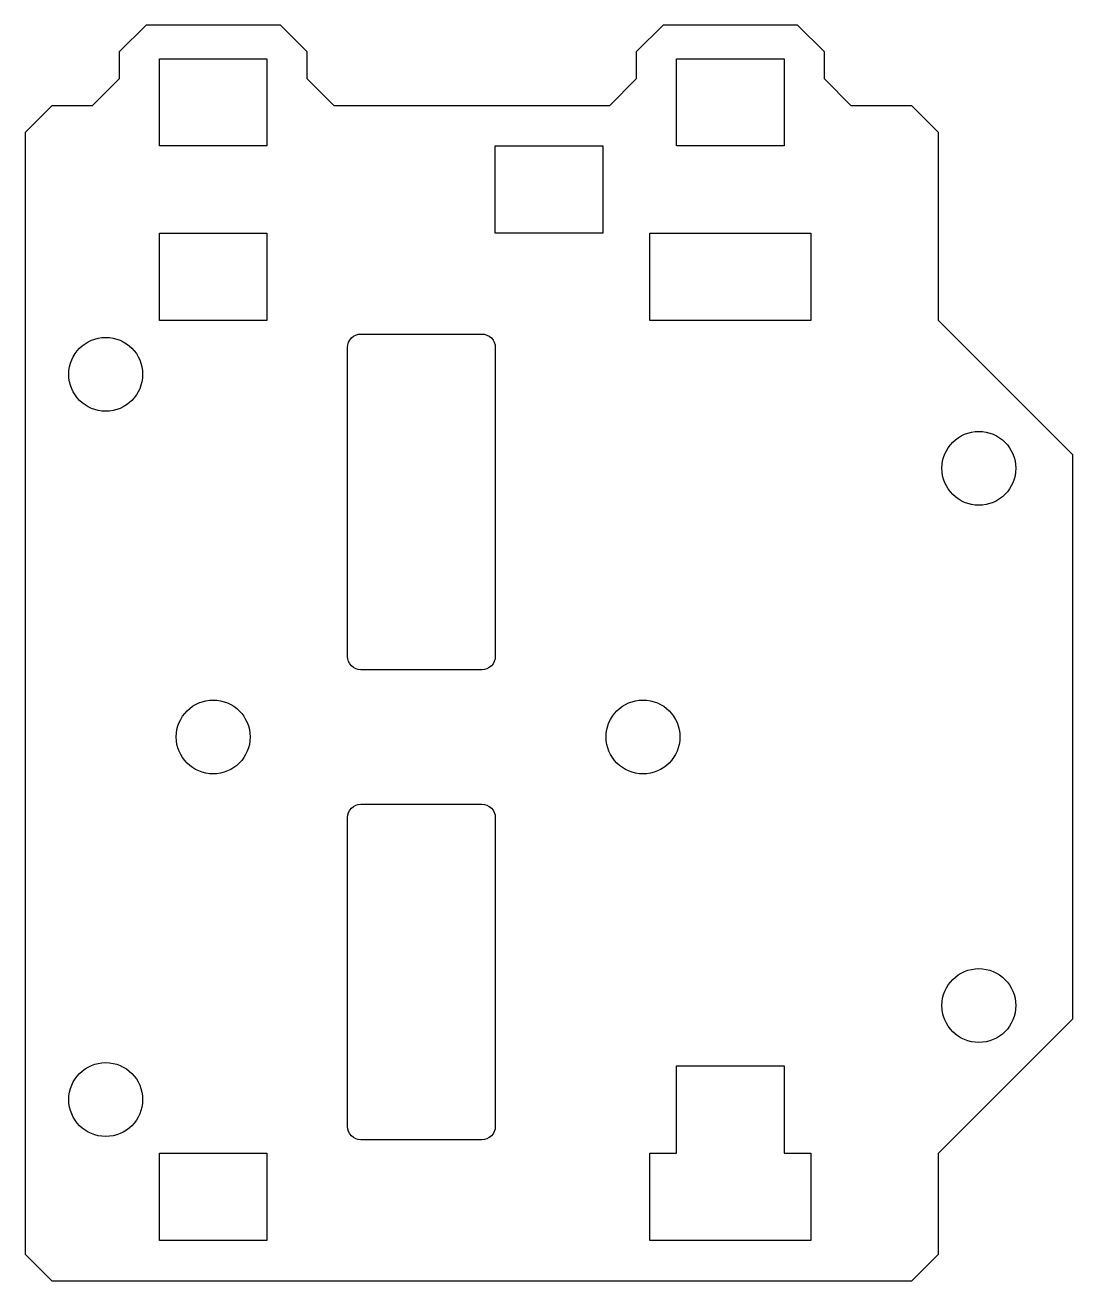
# Model space of a CAD drawing. Header units: millimetres. Extents: x 0 to 78, y 0 to 93.5.
import ezdxf

# ---------------------------------------------------------------- set-up
doc = ezdxf.new("R2010")
doc.units = ezdxf.units.MM

msp = doc.modelspace()

# ---------------------------------------------------------------- linework, layer by layer
for points in [[(59.5, 91.5), (57.5, 93.5), (47.5, 93.5), (45.5, 91.5), (45.5, 89.5), (43.5, 87.5), (23, 87.5), (21, 89.5), (21, 91.5), (19, 93.5), (9, 93.5), (7, 91.5), (7, 89.5), (5, 87.5), (2, 87.5), (0, 85.5), (0, 2), (2, 0), (66, 0), (68, 2), (68, 9.5), (78, 19.5), (78, 61.5), (68, 71.5), (68, 85.5), (66, 87.5), (61.5, 87.5), (59.5, 89.5)], [(10, 84.5), (10, 91), (18, 91), (18, 84.5)], [(48.5, 84.5), (48.5, 91), (56.5, 91), (56.5, 84.5)], [(43, 84.5), (43, 78), (35, 78), (35, 84.5)], [(18, 78), (18, 71.5), (10, 71.5), (10, 78)], [(58.5, 78), (58.5, 71.5), (46.5, 71.5), (46.5, 78)], [(56.5, 16), (56.5, 9.5), (58.5, 9.5), (58.5, 3), (46.5, 3), (46.5, 9.5), (48.5, 9.5), (48.5, 16)], [(18, 9.5), (18, 3), (10, 3), (10, 9.5)]]:
    msp.add_lwpolyline(points, close=True)
for points in [[(34, 70.5, -0.414214), (35, 69.5), (35, 46.5, -0.414214), (34, 45.5), (25, 45.5, -0.414214), (24, 46.5), (24, 69.5, -0.414214), (25, 70.5)], [(24, 34.5, -0.414214), (25, 35.5), (34, 35.5, -0.414214), (35, 34.5), (35, 11.5, -0.414214), (34, 10.5), (25, 10.5, -0.414214), (24, 11.5)]]:
    msp.add_lwpolyline(points, format="xyb", close=True)
for centre in [(6, 67.5), (71, 60.5), (14, 40.5), (46, 40.5), (71, 20.5), (6, 13.5)]:
    msp.add_circle(centre, 2.75)

doc.saveas('drawing.dxf')
